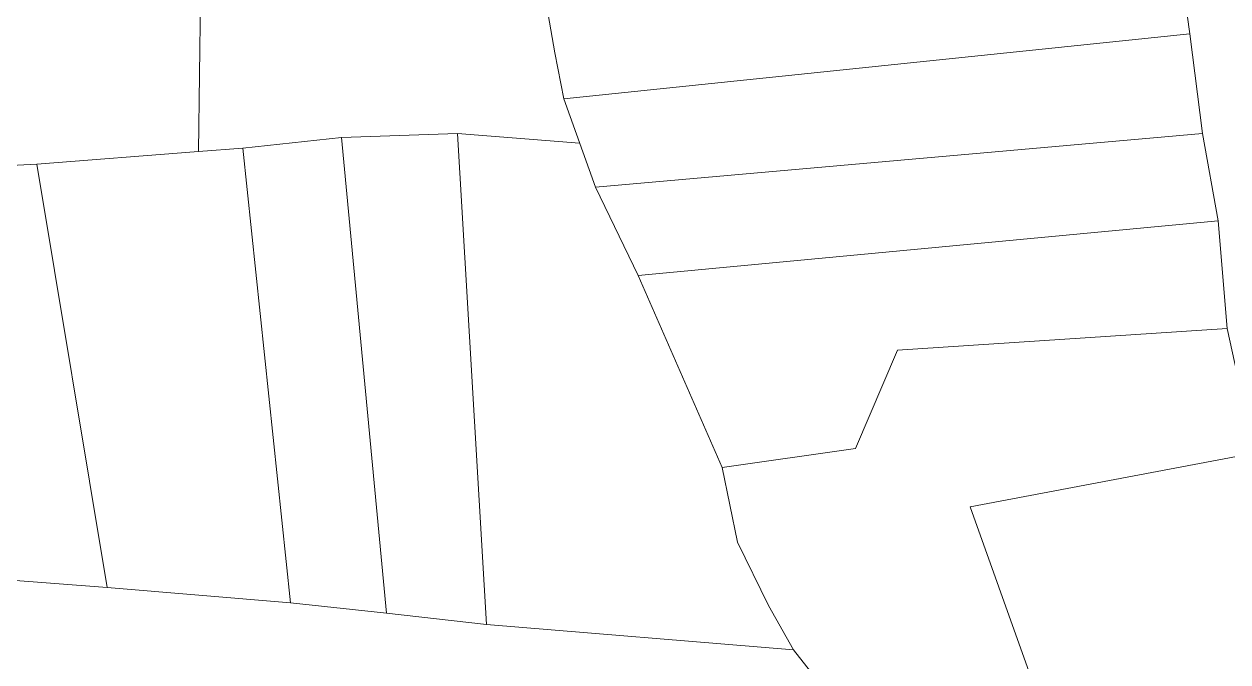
# Model space of a CAD drawing. Header units: millimetres. Extents: x 605783 to 623458, y 1302882 to 1324924.
# Drawn here: x 619213.2 to 619532, y 1321463.6 to 1321632.4 of the extents above; entities that cross this region are included whole.
import ezdxf

# ---------------------------------------------------------------- set-up
doc = ezdxf.new("R2010")
doc.units = ezdxf.units.MM
doc.layers.add('2', color=7, linetype='Continuous')
doc.layers.add('3', color=7, linetype='Continuous')

msp = doc.modelspace()

# ---------------------------------------------------------------- linework, layer by layer
at = {"layer": '2', "color": 1, "lineweight": 5}
for p, q in [((619261.39128, 1321774.30248), (619259.45628, 1321598.67148)), ((619518.56128, 1321654.30448), (619521.93128, 1321629.90648)), ((619521.93128, 1321629.90648), (619356.11728, 1321612.62248)), ((619521.93128, 1321629.90648), (619525.30728, 1321603.47548)), ((619271.12928, 1321599.56448), (619297.25628, 1321602.39948)), ((619297.25628, 1321602.39948), (619327.97628, 1321603.50748)), ((619297.25628, 1321602.39948), (619309.19628, 1321476.48048)), ((619327.97628, 1321603.50748), (619335.64828, 1321473.47448)), ((619327.97628, 1321603.50748), (619360.34128, 1321600.93548)), ((619364.56428, 1321589.24948), (619525.30728, 1321603.47548)), ((619525.30728, 1321603.47548), (619529.43528, 1321580.35048)), ((619259.45628, 1321598.67148), (619271.12928, 1321599.56448)), ((619271.12928, 1321599.56448), (619283.76328, 1321479.24448)), ((619216.57028, 1321595.39348), (619259.45628, 1321598.67148)), ((619165.80328, 1321592.79048), (619216.57028, 1321595.39348)), ((619216.57028, 1321595.39348), (619235.20128, 1321483.27348)), ((619529.43528, 1321580.35048), (619375.80528, 1321565.88148)), ((619529.43528, 1321580.35048), (619531.80128, 1321551.88448)), ((619531.80128, 1321551.88448), (619539.00528, 1321518.85048)), ((619168.84628, 1321488.37348), (619235.20128, 1321483.27348)), ((619235.20128, 1321483.27348), (619283.76328, 1321479.24448)), ((619283.76328, 1321479.24448), (619309.19628, 1321476.48048)), ((619309.19628, 1321476.48048), (619335.64828, 1321473.47448)), ((619335.64828, 1321473.47448), (619416.97628, 1321466.80848))]:
    msp.add_line(p, q, dxfattribs=at)
for points in [[(619398.04528, 1321515.07648), (619433.38028, 1321520.06348), (619444.49428, 1321546.11048), (619531.80128, 1321551.88448)], [(619539.00528, 1321518.85048), (619463.79228, 1321504.64848), (619494.55628, 1321418.33248)]]:
    msp.add_lwpolyline(points, dxfattribs=at)
at = {"layer": '3', "color": 1, "lineweight": 5}
for p, q in [((619356.11728, 1321612.62248), (619364.56428, 1321589.24948)), ((619364.56428, 1321589.24948), (619375.80528, 1321565.88148)), ((619375.80528, 1321565.88148), (619398.04528, 1321515.07648))]:
    msp.add_line(p, q, dxfattribs=at)
for points in [[(619351.99028, 1321634.98548), (619353.79728, 1321624.82048), (619356.11728, 1321612.62248)], [(619398.04528, 1321515.07648), (619402.16528, 1321495.25548), (619410.34028, 1321478.49148), (619416.97628, 1321466.80848)], [(619416.97628, 1321466.80848), (619435.07528, 1321443.70448), (619457.51928, 1321410.69348)]]:
    msp.add_lwpolyline(points, dxfattribs=at)

doc.saveas('drawing.dxf')
